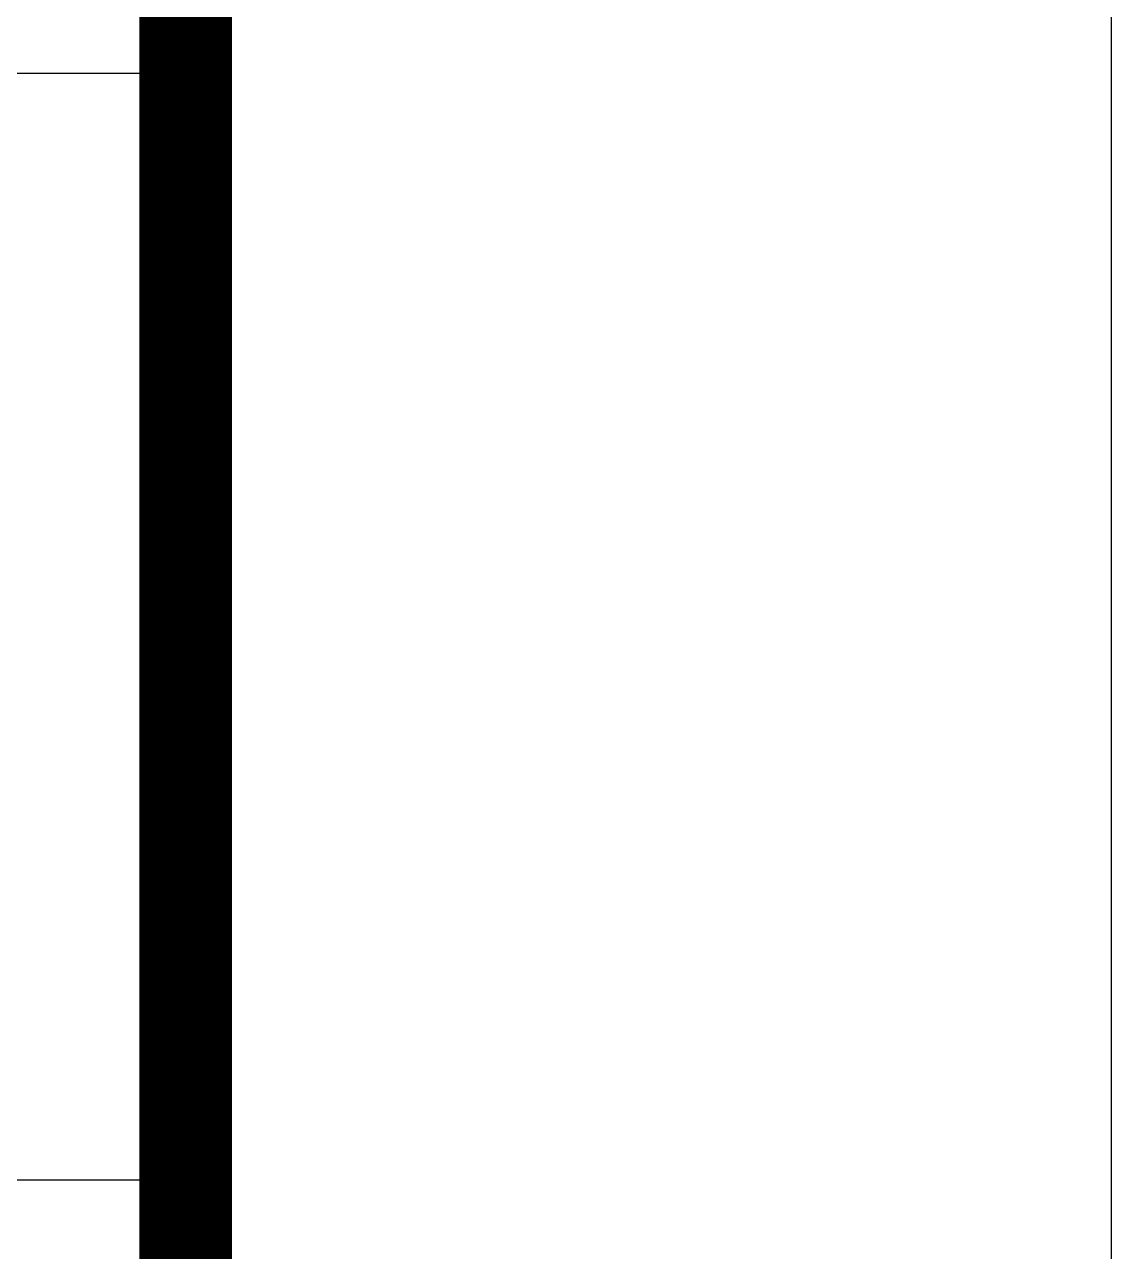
# Model space of a CAD drawing. Extents: x 32461 to 372567, y -698896 to 182569.
# Drawn here: x 319171 to 320462, y -602452 to -600994 of the extents above; entities that cross this region are included whole.
import ezdxf

# ---------------------------------------------------------------- set-up
doc = ezdxf.new("R2010")
doc.units = 0
doc.header["$LTSCALE"] = 1000
doc.header["$MEASUREMENT"] = 0
doc.layers.add('PUB_TITLE', color=4, linetype='CONTINUOUS')
doc.layers.add('图框', color=4, linetype='CONTINUOUS')

msp = doc.modelspace()

# ---------------------------------------------------------------- linework, layer by layer
at = {"layer": 'PUB_TITLE'}
msp.add_lwpolyline([(205952.2, -634115.1), (320462.2, -634115.1), (320462.2, -587915.1), (205952.2, -587915.1)], close=True, dxfattribs=at)
at = {"layer": 'PUB_TITLE', "const_width": 110}
msp.add_lwpolyline([(208702.2, -633015.1), (319362.2, -633015.1), (319362.2, -589015.1), (208702.2, -589015.1)], close=True, dxfattribs=at)
at = {"layer": '图框', "color": 0}
for p, q in [((312752, -601052), (319362.2, -601052)), ((312752, -602366.7), (319362.2, -602366.7))]:
    msp.add_line(p, q, dxfattribs=at)
at = {"layer": '图框', "color": 4, "const_width": 108.4}
msp.add_lwpolyline([(312752, -589015.1), (319362.2, -589015.1), (319362.2, -633015.1), (312752, -633015.1)], close=True, dxfattribs=at)
at = {"layer": '图框', "color": 0, "const_width": 55}
msp.add_lwpolyline([(312752, -598641.7), (319362.2, -598641.7), (319362.2, -609816.8), (312752, -609816.8)], close=True, dxfattribs=at)

doc.saveas('drawing.dxf')
